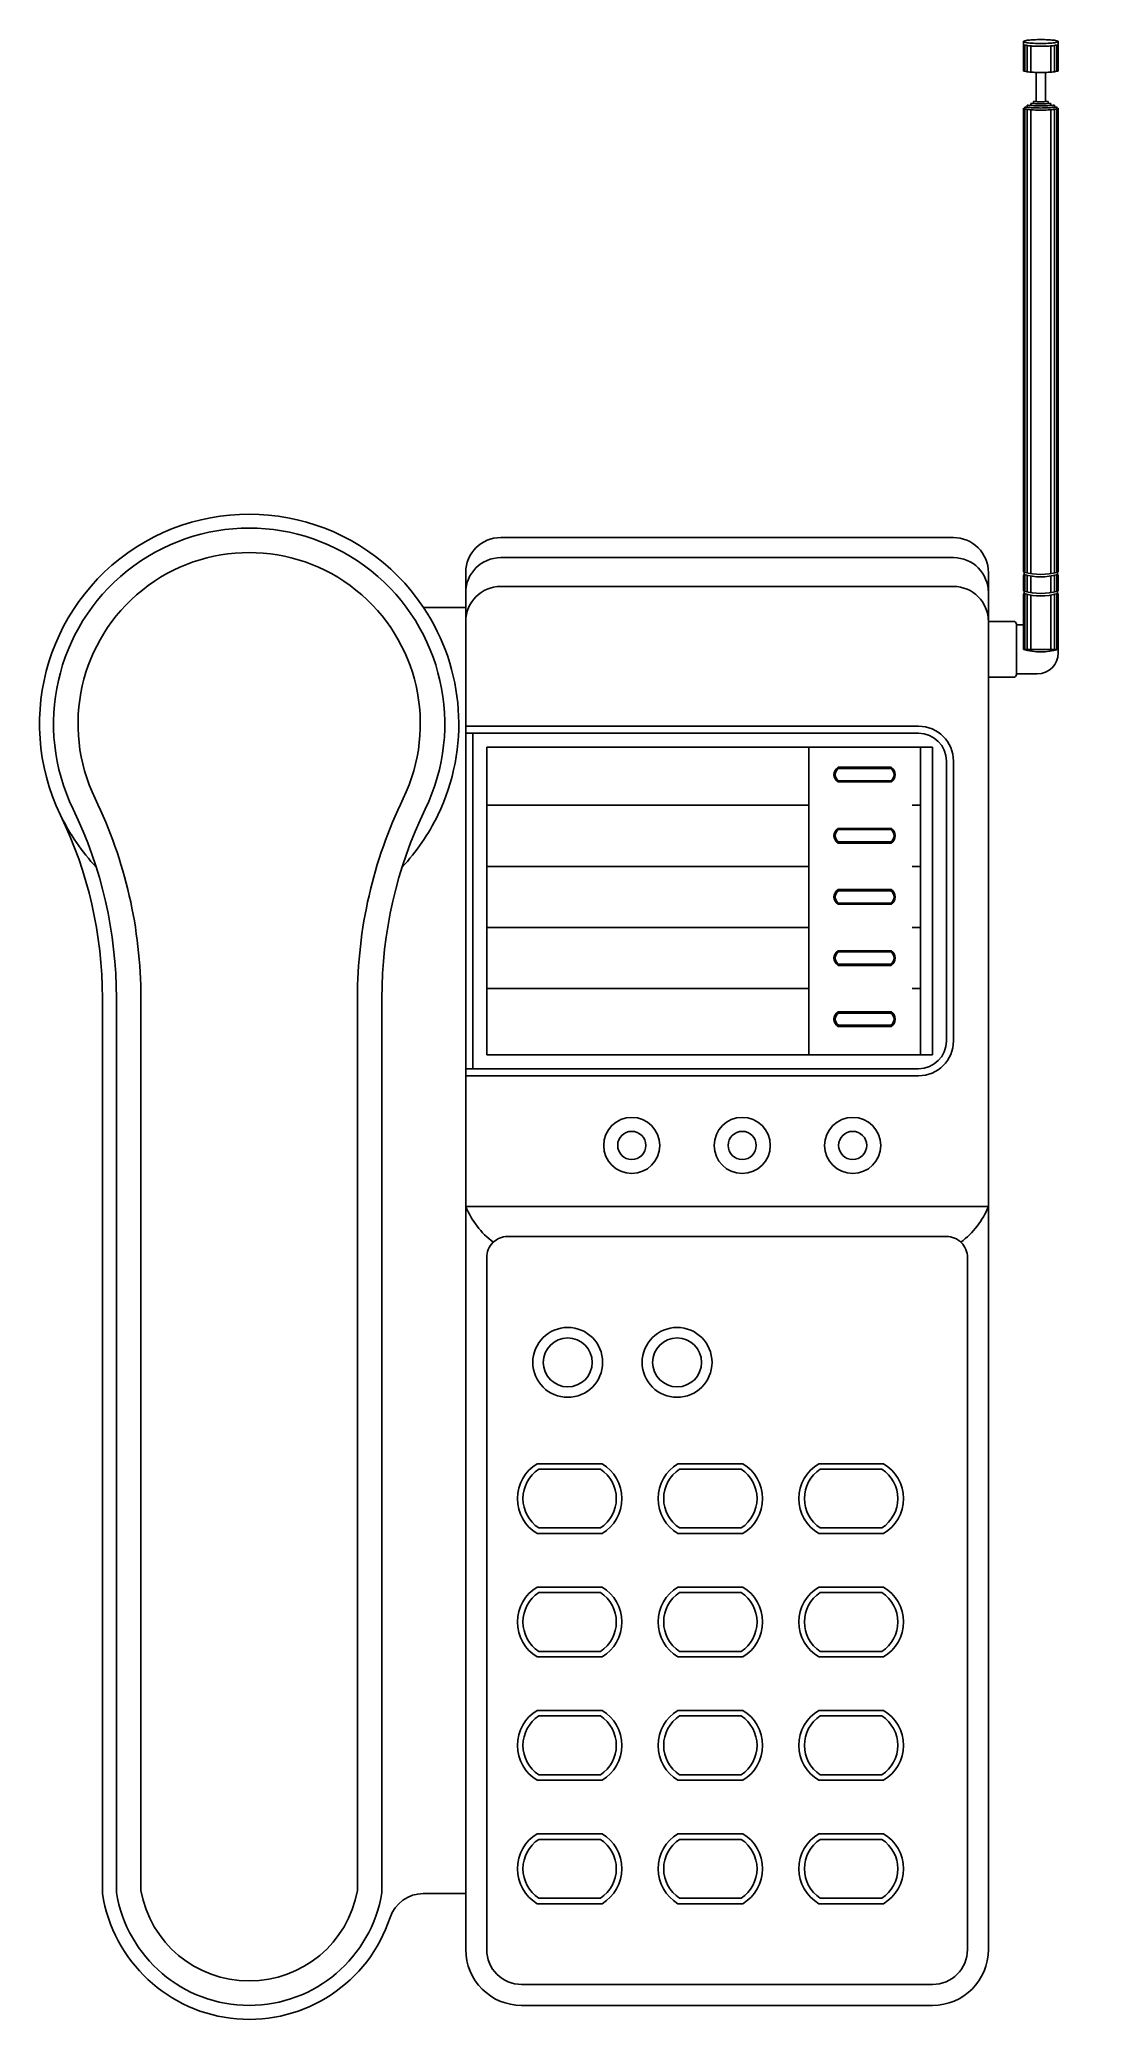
# Model space of a CAD drawing. Extents: x 4.15 to 4.302, y 2.637 to 2.92.
import ezdxf

# ---------------------------------------------------------------- set-up
doc = ezdxf.new("R2010")
doc.units = 0
doc.layers.get('0').update_dxf_attribs({"linetype": 'CONTINUOUS'})

msp = doc.modelspace()

# ---------------------------------------------------------------- linework, layer by layer
at = {"color": 0}
for p, q in [((4.290698151177409, 2.915325140487467), (4.290698151177409, 2.919481799993606)), ((4.290698151177409, 2.919431689545475), (4.290719451824902, 2.919431689545475)), ((4.290908613829814, 2.915218800243495), (4.290908613829814, 2.918974573984541)), ((4.29122430831177, 2.915158416473092), (4.29122430831177, 2.918914190214141)), ((4.291750466452825, 2.915100480411054), (4.291750466452825, 2.918856254152191)), ((4.294645835901992, 2.915100480411054), (4.294645835901992, 2.918856254152305)), ((4.295171994043049, 2.915158416473092), (4.295171994043049, 2.918914190214116)), ((4.295487688525003, 2.915218800243495), (4.295487688525003, 2.918974573984517)), ((4.295676850529917, 2.919431689545475), (4.295698151177409, 2.919431689545475)), ((4.295698151177409, 2.915325140487467), (4.295698151177409, 2.919481799993606)), ((4.292526746989111, 2.915100480411054), (4.292526746989111, 2.910880566501046)), ((4.293869555365707, 2.915100480411054), (4.293869555365707, 2.910880566501046)), ((4.290698151177409, 2.843680583721574), (4.290698151177409, 2.909944531085423)), ((4.290908613829814, 2.909838190841451), (4.290908613829814, 2.910146412798563)), ((4.290908613829814, 2.843546807332233), (4.290908613829814, 2.909838190841451)), ((4.29122430831177, 2.910081666828636), (4.29122430831177, 2.91038611447839)), ((4.29122430831177, 2.843469493233137), (4.29122430831177, 2.909777807071048)), ((4.291750466452825, 2.910321974870787), (4.291750466452825, 2.910623116480834)), ((4.291750466452825, 2.843367136908919), (4.291750466452825, 2.90971987100901)), ((4.29212942523111, 2.910896807239734), (4.29212942523111, 2.910596380585956)), ((4.294266877123707, 2.910896807239734), (4.294266877123707, 2.910596380585956)), ((4.294645835901992, 2.910321974870787), (4.294645835901992, 2.910623116480834)), ((4.294645835901992, 2.843367136908919), (4.294645835901992, 2.90971987100901)), ((4.295171994043049, 2.910081666828637), (4.295171994043049, 2.91038611447839)), ((4.295171994043048, 2.843469493233137), (4.295171994043049, 2.909777807071048)), ((4.295487688525003, 2.909838190841451), (4.295487688525003, 2.910146412798563)), ((4.295487688525003, 2.843546807332234), (4.295487688525003, 2.909838190841451)), ((4.295698151177409, 2.843680583721575), (4.295698151177409, 2.909944531085423)), ((4.215883350620865, 2.848523577263278), (4.280698151177409, 2.848523577263278)), ((4.215883350620865, 2.845642340350335), (4.280698151177408, 2.845642340350335)), ((4.210883350620866, 2.843523577263278), (4.210883350620866, 2.838523577263278)), ((4.215883350620865, 2.841523577263278), (4.280698151177408, 2.841523577263278)), ((4.285698151177409, 2.843523577263278), (4.285698151177409, 2.646523577263278)), ((4.290698151177409, 2.840958318047301), (4.290698151177409, 2.843117286341991)), ((4.290808661108233, 2.843216732514573), (4.290808661108233, 2.84357383438627)), ((4.290808661108233, 2.840494466839944), (4.290808661108233, 2.840851568712123)), ((4.290908613829814, 2.840824541658087), (4.290908613829814, 2.843191091167019)), ((4.29122430831177, 2.84074722755899), (4.29122430831177, 2.843113777067922)), ((4.291750466452825, 2.840644871234772), (4.291750466452825, 2.843011420743704)), ((4.294645835901992, 2.840644871234772), (4.294645835901992, 2.843011420743704)), ((4.295171994043048, 2.84074722755899), (4.295171994043048, 2.843113777067922)), ((4.295487688525003, 2.840824541658086), (4.295487688525003, 2.843191091167019)), ((4.295587641246584, 2.84321673251323), (4.295587641246584, 2.84357383438627)), ((4.295587641246584, 2.840494466838583), (4.295587641246584, 2.840851568712123)), ((4.295698151177409, 2.840958318047301), (4.295698151177409, 2.843117286341991)), ((4.210883350620866, 2.838523577263278), (4.204833339318752, 2.838523577263278)), ((4.210883350620866, 2.838523577263278), (4.210883350620866, 2.654523577263277)), ((4.290698151177409, 2.836023577263278), (4.290698151177409, 2.840395020667832)), ((4.290908613829814, 2.832523577263278), (4.290908613829814, 2.840468825492872)), ((4.29122430831177, 2.832523577263278), (4.29122430831177, 2.840391511393775)), ((4.291750466452825, 2.832523577263278), (4.291750466452825, 2.840289155069557)), ((4.294645835901992, 2.832523577263278), (4.294645835901992, 2.840289155069557)), ((4.295171994043048, 2.832523577263278), (4.295171994043048, 2.840391511393775)), ((4.295487688525003, 2.832523577263278), (4.295487688525003, 2.840468825492872)), ((4.295698151177409, 2.832523577263278), (4.295698151177409, 2.840395020667833)), ((4.285698151177409, 2.836523577263278), (4.289298151177409, 2.836523577263279)), ((4.289698151177409, 2.836123577263279), (4.289698151177409, 2.836023577263278)), ((4.289698151177409, 2.836023577263278), (4.290698151177409, 2.836023577263278)), ((4.289698151177409, 2.836023577263278), (4.289698151177409, 2.829023577263278)), ((4.290698151177409, 2.832523577263278), (4.290698151177409, 2.836023577263278)), ((4.290698151177409, 2.832523577263278), (4.295698151177409, 2.832523577263278)), ((4.295698151177409, 2.833023577263278), (4.295698151177409, 2.832023577263278)), ((4.285698151177409, 2.828523577263278), (4.289298151177409, 2.828523577263279)), ((4.289698151177409, 2.829023577263278), (4.292698151177409, 2.829023577263278)), ((4.289698151177409, 2.829023577263278), (4.289698151177409, 2.828923577263279)), ((4.210883350620866, 2.821523577263278), (4.275698151177409, 2.821523577263278)), ((4.210883350620866, 2.820523577263278), (4.275698151177409, 2.820523577263278)), ((4.211883350620866, 2.820523577263278), (4.211883350620866, 2.772523577263278)), ((4.213883350620867, 2.818523577263278), (4.213883350620866, 2.774523577263278)), ((4.213883350620867, 2.818523577263278), (4.277698151177409, 2.818523577263279)), ((4.259975554415641, 2.818523577263278), (4.25997555441564, 2.774523577263277)), ((4.275975554415641, 2.818523577263277), (4.27597555441564, 2.774523577263277)), ((4.277698151177409, 2.818523577263279), (4.277698151177409, 2.774523577263277)), ((4.271765517801553, 2.815646182533348), (4.264185591029729, 2.815646182533348)), ((4.27171786583493, 2.815478985006545), (4.264233242996422, 2.815478985006545)), ((4.279698151177409, 2.816523577263278), (4.279698151177409, 2.776523577263278)), ((4.280698151177409, 2.816523577263278), (4.280698151177409, 2.776523577263278)), ((4.271765517801553, 2.813556213448316), (4.264185591029729, 2.813556213448316)), ((4.27171786583493, 2.813723410975119), (4.264233242996422, 2.813723410975119)), ((4.259975554415641, 2.810228275918166), (4.213883350620867, 2.810228275918166)), ((4.274790354972183, 2.810228275918166), (4.275975554415641, 2.810228275918166)), ((4.271765517801553, 2.806900338388016), (4.264185591029729, 2.806900338388016)), ((4.271765517801553, 2.804810369302985), (4.264185591029729, 2.804810369302985)), ((4.27171786583493, 2.806733140861214), (4.264233242996422, 2.806733140861214)), ((4.27171786583493, 2.804977566829788), (4.264233242996422, 2.804977566829788)), ((4.259975554415641, 2.801482431772836), (4.213883350620866, 2.801482431772836)), ((4.274790354972184, 2.801482431772836), (4.275975554415641, 2.801482431772836)), ((4.271765517801553, 2.798154494242686), (4.264185591029729, 2.798154494242686)), ((4.271765517801553, 2.796064525157655), (4.264185591029729, 2.796064525157655)), ((4.27171786583493, 2.797987296715883), (4.264233242996422, 2.797987296715883)), ((4.27171786583493, 2.796231722684457), (4.264233242996422, 2.796231722684457)), ((4.25997555441564, 2.792736587627504), (4.213883350620867, 2.792736587627504)), ((4.274790354972184, 2.792736587627503), (4.275975554415641, 2.792736587627503)), ((4.271765517801553, 2.789408650097355), (4.264185591029729, 2.789408650097355)), ((4.271765517801553, 2.787318681012323), (4.264185591029729, 2.787318681012323)), ((4.27171786583493, 2.789241452570552), (4.264233242996422, 2.789241452570552)), ((4.27171786583493, 2.787485878539126), (4.264233242996422, 2.787485878539126)), ((4.158883350620865, 2.782635213632356), (4.158883350620866, 2.654523577263278)), ((4.160883350620865, 2.782635213632356), (4.160883350620866, 2.65468124804408)), ((4.164383350620865, 2.782635213632356), (4.164383350620866, 2.654978492291386)), ((4.195383350620866, 2.782635213632355), (4.195383350620866, 2.654978492291383)), ((4.198883350620866, 2.782635213632355), (4.198883350620866, 2.654681248044077)), ((4.25997555441564, 2.783990743482174), (4.213883350620866, 2.783990743482173)), ((4.274790354972184, 2.783990743482175), (4.27597555441564, 2.783990743482174)), ((4.271765517801553, 2.780662805952024), (4.264185591029729, 2.780662805952024)), ((4.271765517801553, 2.778572836866992), (4.264185591029729, 2.778572836866992)), ((4.27171786583493, 2.780495608425221), (4.264233242996422, 2.780495608425221)), ((4.27171786583493, 2.778740034393794), (4.264233242996422, 2.778740034393794)), ((4.213883350620866, 2.774523577263278), (4.277698151177409, 2.774523577263277)), ((4.210883350620866, 2.772523577263278), (4.275698151177409, 2.772523577263278)), ((4.210883350620866, 2.771523577263278), (4.275698151177409, 2.771523577263278)), ((4.210883350620866, 2.752828217414176), (4.28569815117741, 2.752828217414176)), ((4.216883350620866, 2.748523577263278), (4.27969815117741, 2.748523577263278)), ((4.213883350620866, 2.745523577263278), (4.213883350620867, 2.646523577263278)), ((4.282698151177409, 2.745523577263278), (4.282698151177409, 2.646523577263278)), ((4.221120529619464, 2.716027518709583), (4.230388727244682, 2.716027518709583)), ((4.221348532832354, 2.715227518709583), (4.230160724031463, 2.715227518709583)), ((4.250533901340625, 2.716027518709583), (4.241265703715407, 2.716027518709583)), ((4.241265703715407, 2.716027518709583), (4.250533901340625, 2.716027518709583)), ((4.250305898127735, 2.715227518709583), (4.241493706928626, 2.715227518709583)), ((4.241493706928297, 2.715227518709583), (4.250305898127406, 2.715227518709583)), ((4.270679075436568, 2.716027518709583), (4.26141087781135, 2.716027518709583)), ((4.270451072223678, 2.715227518709583), (4.261638881024569, 2.715227518709583)), ((4.221120529619464, 2.706027518709583), (4.230388727244682, 2.706027518709583)), ((4.221348532832353, 2.706827518709583), (4.230160724031463, 2.706827518709583)), ((4.250533901340625, 2.706027518709583), (4.241265703715407, 2.706027518709583)), ((4.241265703715407, 2.706027518709583), (4.250533901340625, 2.706027518709583)), ((4.250305898127736, 2.706827518709583), (4.241493706928626, 2.706827518709583)), ((4.241493706928297, 2.706827518709583), (4.250305898127406, 2.706827518709583)), ((4.270679075436568, 2.706027518709583), (4.26141087781135, 2.706027518709583)), ((4.270451072223679, 2.706827518709583), (4.261638881024569, 2.706827518709583)), ((4.221120529619464, 2.69837832684058), (4.230388727244682, 2.69837832684058)), ((4.221120529619464, 2.69837832684058), (4.230388727244682, 2.69837832684058)), ((4.221348532832353, 2.69757832684058), (4.230160724031463, 2.69757832684058)), ((4.221348532832354, 2.69757832684058), (4.230160724031463, 2.69757832684058)), ((4.250533901340625, 2.69837832684058), (4.241265703715407, 2.69837832684058)), ((4.241265703715407, 2.69837832684058), (4.250533901340625, 2.69837832684058)), ((4.241265703715407, 2.69837832684058), (4.250533901340625, 2.69837832684058)), ((4.250533901340625, 2.69837832684058), (4.241265703715407, 2.69837832684058)), ((4.250305898127736, 2.69757832684058), (4.241493706928626, 2.69757832684058)), ((4.241493706928297, 2.69757832684058), (4.250305898127406, 2.69757832684058)), ((4.241493706928297, 2.69757832684058), (4.250305898127406, 2.69757832684058)), ((4.250305898127735, 2.69757832684058), (4.241493706928626, 2.69757832684058)), ((4.270679075436568, 2.69837832684058), (4.26141087781135, 2.69837832684058)), ((4.270679075436568, 2.69837832684058), (4.26141087781135, 2.69837832684058)), ((4.270451072223679, 2.69757832684058), (4.261638881024569, 2.69757832684058)), ((4.270451072223678, 2.69757832684058), (4.261638881024569, 2.69757832684058)), ((4.221120529619464, 2.68837832684058), (4.230388727244682, 2.68837832684058)), ((4.221120529619464, 2.68837832684058), (4.230388727244682, 2.68837832684058)), ((4.221348532832354, 2.68917832684058), (4.230160724031463, 2.68917832684058)), ((4.221348532832353, 2.68917832684058), (4.230160724031463, 2.68917832684058)), ((4.250533901340625, 2.68837832684058), (4.241265703715407, 2.68837832684058)), ((4.241265703715407, 2.68837832684058), (4.250533901340625, 2.68837832684058)), ((4.241265703715407, 2.68837832684058), (4.250533901340625, 2.68837832684058)), ((4.250533901340625, 2.68837832684058), (4.241265703715407, 2.68837832684058)), ((4.250305898127735, 2.68917832684058), (4.241493706928626, 2.68917832684058)), ((4.241493706928297, 2.68917832684058), (4.250305898127406, 2.68917832684058)), ((4.241493706928297, 2.68917832684058), (4.250305898127406, 2.68917832684058)), ((4.250305898127736, 2.68917832684058), (4.241493706928626, 2.68917832684058)), ((4.270679075436568, 2.68837832684058), (4.26141087781135, 2.68837832684058)), ((4.270679075436568, 2.68837832684058), (4.26141087781135, 2.68837832684058)), ((4.270451072223678, 2.68917832684058), (4.261638881024569, 2.68917832684058)), ((4.270451072223679, 2.68917832684058), (4.261638881024569, 2.68917832684058)), ((4.221120529619464, 2.680729134971577), (4.230388727244682, 2.680729134971577)), ((4.221120529619464, 2.680729134971577), (4.230388727244682, 2.680729134971577)), ((4.221348532832354, 2.679929134971577), (4.230160724031463, 2.679929134971577)), ((4.221348532832353, 2.679929134971577), (4.230160724031463, 2.679929134971577)), ((4.250533901340625, 2.680729134971577), (4.241265703715407, 2.680729134971577)), ((4.241265703715407, 2.680729134971577), (4.250533901340625, 2.680729134971577)), ((4.241265703715407, 2.680729134971577), (4.250533901340625, 2.680729134971577)), ((4.250533901340625, 2.680729134971577), (4.241265703715407, 2.680729134971577)), ((4.250305898127735, 2.679929134971577), (4.241493706928626, 2.679929134971577)), ((4.241493706928297, 2.679929134971577), (4.250305898127406, 2.679929134971577)), ((4.241493706928297, 2.679929134971577), (4.250305898127406, 2.679929134971577)), ((4.250305898127736, 2.679929134971577), (4.241493706928626, 2.679929134971577)), ((4.270679075436568, 2.680729134971577), (4.26141087781135, 2.680729134971577)), ((4.270679075436568, 2.680729134971577), (4.26141087781135, 2.680729134971577)), ((4.270451072223678, 2.679929134971577), (4.261638881024569, 2.679929134971577)), ((4.270451072223679, 2.679929134971577), (4.261638881024569, 2.679929134971577)), ((4.221348532832353, 2.671529134971577), (4.230160724031463, 2.671529134971577)), ((4.221348532832354, 2.671529134971577), (4.230160724031463, 2.671529134971577)), ((4.250305898127736, 2.671529134971577), (4.241493706928626, 2.671529134971577)), ((4.241493706928297, 2.671529134971577), (4.250305898127406, 2.671529134971577)), ((4.241493706928297, 2.671529134971577), (4.250305898127406, 2.671529134971577)), ((4.250305898127735, 2.671529134971577), (4.241493706928626, 2.671529134971577)), ((4.270451072223679, 2.671529134971577), (4.261638881024569, 2.671529134971577)), ((4.270451072223678, 2.671529134971577), (4.261638881024569, 2.671529134971577)), ((4.221120529619464, 2.670729134971577), (4.230388727244682, 2.670729134971577)), ((4.221120529619464, 2.670729134971577), (4.230388727244682, 2.670729134971577)), ((4.250533901340625, 2.670729134971577), (4.241265703715407, 2.670729134971577)), ((4.241265703715407, 2.670729134971577), (4.250533901340625, 2.670729134971577)), ((4.241265703715407, 2.670729134971577), (4.250533901340625, 2.670729134971577)), ((4.250533901340625, 2.670729134971577), (4.241265703715407, 2.670729134971577)), ((4.270679075436568, 2.670729134971577), (4.26141087781135, 2.670729134971577)), ((4.270679075436568, 2.670729134971577), (4.26141087781135, 2.670729134971577)), ((4.221120529619464, 2.663079943102574), (4.230388727244682, 2.663079943102574)), ((4.221120529619464, 2.663079943102574), (4.230388727244682, 2.663079943102574)), ((4.250533901340625, 2.663079943102574), (4.241265703715407, 2.663079943102574)), ((4.241265703715407, 2.663079943102574), (4.250533901340625, 2.663079943102574)), ((4.241265703715407, 2.663079943102574), (4.250533901340625, 2.663079943102574)), ((4.250533901340625, 2.663079943102574), (4.241265703715407, 2.663079943102574)), ((4.270679075436568, 2.663079943102574), (4.26141087781135, 2.663079943102574)), ((4.270679075436568, 2.663079943102574), (4.26141087781135, 2.663079943102574)), ((4.221348532832353, 2.662279943102574), (4.230160724031463, 2.662279943102574)), ((4.221348532832354, 2.662279943102574), (4.230160724031463, 2.662279943102574)), ((4.250305898127736, 2.662279943102574), (4.241493706928626, 2.662279943102574)), ((4.241493706928297, 2.662279943102574), (4.250305898127406, 2.662279943102574)), ((4.241493706928297, 2.662279943102574), (4.250305898127406, 2.662279943102574)), ((4.250305898127735, 2.662279943102574), (4.241493706928626, 2.662279943102574)), ((4.270451072223679, 2.662279943102574), (4.261638881024569, 2.662279943102574)), ((4.270451072223678, 2.662279943102574), (4.261638881024569, 2.662279943102574)), ((4.210883350620866, 2.654523577263277), (4.204803222209594, 2.654523577263278)), ((4.210883350620866, 2.654523577263277), (4.210883350620866, 2.646523577263278)), ((4.221120529619464, 2.653079943102574), (4.230388727244682, 2.653079943102574)), ((4.221120529619464, 2.653079943102574), (4.230388727244682, 2.653079943102574)), ((4.221348532832354, 2.653879943102574), (4.230160724031463, 2.653879943102574)), ((4.221348532832353, 2.653879943102574), (4.230160724031463, 2.653879943102574)), ((4.250533901340625, 2.653079943102574), (4.241265703715407, 2.653079943102574)), ((4.241265703715407, 2.653079943102574), (4.250533901340625, 2.653079943102574)), ((4.241265703715407, 2.653079943102574), (4.250533901340625, 2.653079943102574)), ((4.250533901340625, 2.653079943102574), (4.241265703715407, 2.653079943102574)), ((4.250305898127735, 2.653879943102574), (4.241493706928626, 2.653879943102574)), ((4.241493706928297, 2.653879943102574), (4.250305898127406, 2.653879943102574)), ((4.241493706928297, 2.653879943102574), (4.250305898127406, 2.653879943102574)), ((4.250305898127736, 2.653879943102574), (4.241493706928626, 2.653879943102574)), ((4.270679075436568, 2.653079943102574), (4.26141087781135, 2.653079943102574)), ((4.270679075436568, 2.653079943102574), (4.26141087781135, 2.653079943102574)), ((4.270451072223678, 2.653879943102574), (4.261638881024569, 2.653879943102574)), ((4.270451072223679, 2.653879943102574), (4.261638881024569, 2.653879943102574)), ((4.218883350620867, 2.641523577263278), (4.277698151177409, 2.641523577263278)), ((4.218883350620867, 2.638523577263278), (4.277698151177409, 2.638523577263278))]:
    msp.add_line(p, q, dxfattribs=at)
for points in [[(4.295676850529917, 2.919431689545475, 0.2037166067445042), (4.295698151177409, 2.919481799993606, 0.3402222953324194), (4.295646384573557, 2.919549071535528, 0.0374466357492387), (4.294965918130375, 2.919675841421984, 0.0159746781033859), (4.294232399200634, 2.919732716211537, 0.0113593494612854), (4.293198151177409, 2.919756216013281, 0.0113593494610534), (4.292163903154198, 2.919732716211538, 0.0159746781035769), (4.291430384224443, 2.919675841421984, 0.0374466357495549), (4.290749917781261, 2.919549071535527, 0.3402222953295732), (4.290698151177409, 2.919481799993606, 0.3402222953277932)], [(4.290698151177409, 2.919481799993606, 0.3402222953302532), (4.290749917781261, 2.919414528451684, 0.0374466357492389)], [(4.290698151177409, 2.919080914228676, 0.3402222953277932), (4.290749917781261, 2.919013642686754, 0.0374466357492389), (4.291430384224443, 2.918886872800297, 0.0159746781035305), (4.292163903154197, 2.918829998010743, 0.0113593494610437), (4.293198151177409, 2.918806498209001, 0.0113593494611975), (4.294232399200623, 2.918829998010744, 0.0159746781036912), (4.294965918130375, 2.918886872800297, 0.0374466357491215), (4.295646384573558, 2.919013642686754, 0.3402222953284234), (4.295698151177409, 2.919080914228676, 0.3402222953324194)], [(4.290749917781261, 2.919414528451684, 0.0374466357492389), (4.291430384224443, 2.919287758565227, 0.0159746781035305), (4.292163903154197, 2.919230883775673, 0.0113593494610437), (4.293198151177409, 2.919207383973931, 0.0113593494611975), (4.294232399200623, 2.919230883775674, 0.0159746781036912), (4.294965918130375, 2.919287758565227, 0.0374466357491215), (4.295646384573558, 2.919414528451684, 0.1276578587886125), (4.295676850529917, 2.919431689545475, 0.3402222953324194)], [(4.290698151177409, 2.915325140487467, 0.3402222953277932), (4.290749917781261, 2.915257868945545, 0.0374466357492389), (4.291430384224443, 2.915131099059089, 0.0159746781035305), (4.292163903154197, 2.915074224269535, 0.0039865032394317), (4.292526746989111, 2.915060624877277, 0.0113593494611975)], [(4.292526746989111, 2.915060624877277, 0.007372512364147), (4.293198151177409, 2.915050724467792, 0.0073725123642376), (4.293869555365707, 2.915060624877277, 0.0159746781036912)], [(4.293869555365707, 2.915060624877277, 0.0039865032394951), (4.294232399200623, 2.915074224269535, 0.0159746781036912), (4.294965918130375, 2.915131099059089, 0.0374466357491215), (4.295646384573558, 2.915257868945545, 0.3402222953284234), (4.295698151177409, 2.915325140487467, 0.3402222953324194)], [(4.290698151177409, 2.909944531085423, 0.3402222953277932), (4.290749917781261, 2.909877259543501, 0.0088301099449807), (4.290908613829814, 2.909838190841451, 0.0159746781035305)], [(4.290908613829814, 2.910146412798563, 0.0186235398803831), (4.29122430831177, 2.910081666828636, 0.0159746781037874)], [(4.290908613829814, 2.909838190841451, 0.0286070666513676), (4.291430384224443, 2.909750489657045, 0.0159746781035305), (4.292163903154197, 2.909693614867491, 0.0113593494610437), (4.293198151177409, 2.909670115065748, 0.0113593494611975), (4.294232399200623, 2.909693614867491, 0.0159746781036912), (4.294965918130375, 2.909750489657045, 0.0286070666512408), (4.295487688525003, 2.909838190841451, 0.3402222953284234)], [(4.29122430831177, 2.91038611447839, 0.0170350455208929), (4.291495850857293, 2.910346907396539, 0.0058589129754074), (4.291750466452825, 2.910321974870787, 0.01135934946088)], [(4.29122430831177, 2.910081666828636, 0.0139294115717706), (4.29146311754087, 2.910048698526792, 0.0159746781037874), (4.292177529097991, 2.909993305263826, 0.0113593494609134), (4.293198151177409, 2.909970115065748, 0.0113593494614156), (4.29421877325686, 2.909993305263828, 0.0159746781032592), (4.294933184813948, 2.910048698526792, 0.0139294115718091), (4.295171994043049, 2.910081666828637, 0.0374466357491384)], [(4.291750466452825, 2.910623116480834, 0.0089464655641184), (4.29212942523111, 2.910596380585956, 0.0113593494609676)], [(4.291750466452825, 2.910321974870787, 0.0101148184396951), (4.292191155041776, 2.910292995660162, 0.01135934946088), (4.293198151177409, 2.910270115065748, 0.0113593494613188), (4.294205147313069, 2.910292995660164, 0.01011481843921), (4.294645835901992, 2.910321974870787, 0.017035045520581)], [(4.29212942523111, 2.910896807239734, 0.0021589157770503), (4.292218406929333, 2.910892376452835, 0.0035762383580087), (4.292526746989111, 2.910880566501046, 0.0077827949367985)], [(4.29212942523111, 2.910596380585956, 0.0017765839668831), (4.29220478098555, 2.910592686056499, 0.0113593494609676), (4.293198151177409, 2.910570115065748, 0.0113593494613818), (4.294191521369292, 2.9105926860565, 0.0017765839663236), (4.294266877123707, 2.910596380585956, 0.0374466357488281)], [(4.292526746989111, 2.910880566501046, 0.0077827949366982), (4.293198151177409, 2.910870115065749, 0.0077827949367985), (4.293869555365707, 2.910880566501046, 0.0021589157769109)], [(4.293869555365707, 2.910880566501046, 0.0035762383581223), (4.294177895425491, 2.910892376452835, 0.0021589157769109), (4.294266877123707, 2.910896807239734, 0.0374466357483158)], [(4.294266877123707, 2.910596380585956, 0.0089464655642515), (4.294645835901992, 2.910623116480834, 0.0374466357488281)], [(4.294645835901992, 2.910321974870787, 0.0058589129756146), (4.294900451497529, 2.910346907396539, 0.017035045520581), (4.295171994043049, 2.91038611447839, 0.0374466357486089)], [(4.295171994043049, 2.910081666828637, 0.0186235398801829), (4.295487688525003, 2.910146412798563, 0.0374466357491384)], [(4.295487688525003, 2.909838190841451, 0.0088301099449883), (4.295646384573558, 2.909877259543501, 0.3402222953284234), (4.295698151177409, 2.909944531085423, 0.3402222953324194)]]:
    msp.add_lwpolyline(points, format="xyb", dxfattribs=at)
for centre, radius in [((4.234645049621839, 2.761556029075381), 0.0040123958734348), ((4.250458609294673, 2.761556029075381), 0.0040123958734348), ((4.250458609294674, 2.761556029075381), 0.0040123958734348), ((4.266272168967509, 2.761556029075381), 0.0040123958734348), ((4.234645049621839, 2.761556029075381), 0.0020123958734348), ((4.250458609294673, 2.761556029075381), 0.0020123958734348), ((4.250458609294674, 2.761556029075381), 0.0020123958734348), ((4.266272168967509, 2.761556029075381), 0.0020123958734348), ((4.22548331988236, 2.730517964463858), 0.005), ((4.22548331988236, 2.730517964463858), 0.0035), ((4.241135123537084, 2.730517964463858), 0.005), ((4.241135123537084, 2.730517964463858), 0.0035)]:
    msp.add_circle(centre, radius, dxfattribs=at)
for centre, radius, start, end in [((4.293198151177409, 2.851856704253944), 0.0089629700121282, 254.6441078463023, 254.644107846307), ((4.179883350620866, 2.821865304124223), 0.03, 33.72971132309936, 205.8419327631535), ((4.179883350620866, 2.821865304124223), 0.028, 334.1580672368448, 205.8419327631553), ((4.215883350620865, 2.843523577263278), 0.005, 90, 180), ((4.280698151177409, 2.843523577263278), 0.005, 0, 90.00000000000026), ((4.179883350620866, 2.821865304124223), 0.0245, 334.1580672368446, 205.8419327631554), ((4.215883350620865, 2.840642340350335), 0.005, 90, 180), ((4.280698151177408, 2.840642340350335), 0.005, 0, 90), ((4.290798151177409, 2.843680583721574), 0.0001, 180, 254.2887426561623), ((4.295598151177409, 2.843680583721575), 0.0001, 285.7112573437688, 0), ((4.215883350620865, 2.836523577263278), 0.005, 90, 180), ((4.280698151177408, 2.836523577263278), 0.005, 0, 90), ((4.290798151177409, 2.843117286341991), 0.0001, 74.64410784652934, 180), ((4.290798151177409, 2.840958318047301), 0.0001, 180, 254.2887426565877), ((4.293198151177409, 2.852212420419158), 0.0089629700121282, 254.288742656297, 254.5382035267163), ((4.293198151177409, 2.849490154745011), 0.0089629700121282, 254.2887426565208, 254.5382035267163), ((4.293198151177409, 2.852212420419158), 0.0089629700121282, 254.5382035267163, 285.4617964732837), ((4.293198151177409, 2.849490154745011), 0.0089629700121282, 254.5382035267163, 285.4617964732837), ((4.293198151177409, 2.851856704253944), 0.0089629700121282, 254.644107846307, 285.3558921537039), ((4.295598151177409, 2.843117286341991), 0.0001, 0, 105.3558921534707), ((4.293198151177409, 2.852212420419158), 0.0089629700121282, 285.4617964732837, 285.7112573437085), ((4.293198151177409, 2.849490154745011), 0.0089629700121282, 285.4617964732837, 285.7112573434846), ((4.295598151177409, 2.840958318047301), 0.0001, 285.7112573433434, 0), ((4.179883350620866, 2.821865304124223), 0.03, 334.1580672368443, 33.72971132309936), ((4.290798151177409, 2.840395020667832), 0.0001, 74.64410784618357, 180), ((4.293198151177409, 2.849134438579797), 0.0089629700121282, 254.6441078463257, 285.3558921536805), ((4.295598151177409, 2.840395020667833), 0.0001, 0, 105.3558921538164), ((4.289298151177409, 2.836123577263279), 0.0004, 0, 90.00000000000637), ((4.293198151177409, 2.841130831845217), 0.0089629700121282, 253.8039202742519, 286.1960797257535), ((4.292698151177409, 2.832023577263278), 0.003, 270, 0), ((4.289298151177409, 2.828923577263279), 0.0004, 270.0000000000064, 0), ((4.275698151177409, 2.816523577263278), 0.005, 0, 90), ((4.275698151177409, 2.816523577263278), 0.004, 0, 90), ((4.264804824542603, 2.814601197990832), 0.0012146780798063, 120.6499948888032, 239.3500051111969), ((4.264804824542603, 2.814601197990832), 0.0010474805530038, 123.0706458920643, 236.9293541079357), ((4.27114628428868, 2.814601197990832), 0.0010474805530038, 303.0706458952044, 56.92935410479837), ((4.27114628428868, 2.814601197990832), 0.0012146780798063, 300.6499948888032, 59.35000511119684), ((4.098883350620866, 2.782635213632356), 0.0655, 3.885e-13, 25.84193276315417), ((4.260883350620865, 2.782635213632355), 0.0655, 154.1580672368448, 180), ((4.179883350620866, 2.821865304124223), 0.03, 205.8419327631603, 223.1315224943451), ((4.098883350620866, 2.782635213632356), 0.06, 4.241e-13, 25.84193276315463), ((4.098883350620866, 2.782635213632356), 0.062, 4.104e-13, 25.84193276315415), ((4.260883350620865, 2.782635213632355), 0.062, 154.1580672368447, 180), ((4.179883350620866, 2.821865304124223), 0.03, 316.8684775056525, 334.1580672368381), ((4.264804824542603, 2.805855353845501), 0.0012146780798063, 120.6499948888032, 239.3500051111969), ((4.27114628428868, 2.805855353845501), 0.0012146780798063, 300.6499948888032, 59.35000511119684), ((4.264804824542603, 2.805855353845501), 0.0010474805530038, 123.0706458920643, 236.9293541079357), ((4.27114628428868, 2.805855353845501), 0.0010474805530038, 303.0706458952044, 56.92935410479837), ((4.264804824542603, 2.79710950970017), 0.0012146780798063, 120.6499948888032, 239.3500051111969), ((4.264804824542603, 2.79710950970017), 0.0010474805530038, 123.0706458920643, 236.9293541079357), ((4.27114628428868, 2.79710950970017), 0.0010474805530038, 303.0706458952016, 56.92935410479564), ((4.27114628428868, 2.79710950970017), 0.0012146780798063, 300.6499948888032, 59.35000511119685), ((4.264804824542603, 2.788363665554839), 0.0012146780798063, 120.6499948888032, 239.3500051111969), ((4.264804824542603, 2.788363665554839), 0.0010474805530038, 123.0706458920643, 236.9293541079357), ((4.27114628428868, 2.788363665554839), 0.0010474805530038, 303.0706458952016, 56.92935410479563), ((4.27114628428868, 2.788363665554839), 0.0012146780798063, 300.6499948888032, 59.35000511119684), ((4.264804824542603, 2.779617821409508), 0.0012146780798063, 120.6499948888032, 239.3500051111969), ((4.264804824542603, 2.779617821409508), 0.0010474805530038, 123.0706458920643, 236.9293541079357), ((4.27114628428868, 2.779617821409508), 0.0010474805530038, 303.0706458952016, 56.92935410479563), ((4.27114628428868, 2.779617821409508), 0.0012146780798063, 300.6499948888032, 59.35000511119684), ((4.275698151177409, 2.776523577263278), 0.005, 270, 0), ((4.275698151177409, 2.776523577263278), 0.004, 270, 0), ((4.22178776438656, 2.757181511366964), 0.011741269429361, 201.7630262426314, 233.7065030064049), ((4.274793737411716, 2.757181511366964), 0.011741269429361, 306.2934969935951, 338.2369737573688), ((4.216883350620866, 2.745523577263278), 0.003, 89.99999999999972, 180), ((4.27969815117741, 2.745523577263278), 0.003, 0, 90.00000000000028), ((4.224083413220508, 2.711027518709583), 0.0058119428105703, 120.6499948888032, 239.3500051111969), ((4.224083413220508, 2.711027518709583), 0.0050119428105703, 123.0706458952016, 236.9293541047956), ((4.227425843643637, 2.711027518709583), 0.0050119428105703, 303.0706458920643, 56.92935410793569), ((4.227425843643637, 2.711027518709583), 0.0058119428105703, 300.6499948888032, 59.35000511119683), ((4.244228587316452, 2.711027518709583), 0.0058119428105703, 120.6499948888032, 239.3500051111969), ((4.244228587316451, 2.711027518709583), 0.0058119428105703, 120.6499948888032, 239.3500051111969), ((4.244228587316452, 2.711027518709583), 0.0050119428105703, 123.0706458920643, 236.9293541079357), ((4.244228587316451, 2.711027518709583), 0.0050119428105703, 123.0706458952016, 236.9293541047956), ((4.247571017739581, 2.711027518709583), 0.0050119428105703, 303.0706458952044, 56.92935410479837), ((4.24757101773958, 2.711027518709583), 0.0050119428105703, 303.0706458920643, 56.92935410793569), ((4.247571017739581, 2.711027518709583), 0.0058119428105703, 300.6499948888032, 59.35000511119684), ((4.24757101773958, 2.711027518709583), 0.0058119428105703, 300.6499948888032, 59.35000511119683), ((4.264373761412395, 2.711027518709583), 0.0058119428105703, 120.6499948888032, 239.3500051111969), ((4.264373761412395, 2.711027518709583), 0.0050119428105703, 123.0706458920643, 236.9293541079357), ((4.267716191835524, 2.711027518709583), 0.0050119428105703, 303.0706458952044, 56.92935410479837), ((4.267716191835524, 2.711027518709583), 0.0058119428105703, 300.6499948888032, 59.35000511119684), ((4.224083413220508, 2.69337832684058), 0.0058119428105703, 120.6499948888032, 239.3500051111969), ((4.224083413220508, 2.69337832684058), 0.0058119428105703, 120.6499948888032, 239.3500051111969), ((4.224083413220508, 2.69337832684058), 0.0050119428105703, 123.0706458952044, 236.9293541047984), ((4.224083413220508, 2.69337832684058), 0.0050119428105703, 123.0706458952016, 236.9293541047956), ((4.227425843643637, 2.69337832684058), 0.0050119428105703, 303.0706458920643, 56.92935410793573), ((4.227425843643637, 2.69337832684058), 0.0050119428105703, 303.0706458920643, 56.92935410793569), ((4.227425843643637, 2.69337832684058), 0.0058119428105703, 300.6499948888032, 59.35000511119684), ((4.227425843643637, 2.69337832684058), 0.0058119428105703, 300.6499948888032, 59.35000511119683), ((4.244228587316452, 2.69337832684058), 0.0058119428105703, 120.6499948888032, 239.3500051111969), ((4.244228587316451, 2.69337832684058), 0.0058119428105703, 120.6499948888032, 239.3500051111969), ((4.244228587316451, 2.69337832684058), 0.0058119428105703, 120.6499948888032, 239.3500051111969), ((4.244228587316452, 2.69337832684058), 0.0058119428105703, 120.6499948888032, 239.3500051111969), ((4.244228587316452, 2.69337832684058), 0.0050119428105703, 123.0706458920643, 236.9293541079357), ((4.244228587316451, 2.69337832684058), 0.0050119428105703, 123.0706458952044, 236.9293541047984), ((4.244228587316451, 2.69337832684058), 0.0050119428105703, 123.0706458952016, 236.9293541047956), ((4.244228587316452, 2.69337832684058), 0.0050119428105703, 123.0706458920643, 236.9293541079357), ((4.247571017739581, 2.69337832684058), 0.0050119428105703, 303.0706458952016, 56.92935410479563), ((4.24757101773958, 2.69337832684058), 0.0050119428105703, 303.0706458920643, 56.92935410793573), ((4.24757101773958, 2.69337832684058), 0.0050119428105703, 303.0706458920643, 56.92935410793569), ((4.247571017739581, 2.69337832684058), 0.0050119428105703, 303.0706458952044, 56.92935410479837), ((4.247571017739581, 2.69337832684058), 0.0058119428105703, 300.6499948888032, 59.35000511119684), ((4.24757101773958, 2.69337832684058), 0.0058119428105703, 300.6499948888032, 59.35000511119684), ((4.24757101773958, 2.69337832684058), 0.0058119428105703, 300.6499948888032, 59.35000511119683), ((4.247571017739581, 2.69337832684058), 0.0058119428105703, 300.6499948888032, 59.35000511119684), ((4.264373761412395, 2.69337832684058), 0.0058119428105703, 120.6499948888032, 239.3500051111969), ((4.264373761412395, 2.69337832684058), 0.0058119428105703, 120.6499948888032, 239.3500051111969), ((4.264373761412395, 2.69337832684058), 0.0050119428105703, 123.0706458920643, 236.9293541079357), ((4.264373761412395, 2.69337832684058), 0.0050119428105703, 123.0706458920643, 236.9293541079357), ((4.267716191835524, 2.69337832684058), 0.0050119428105703, 303.0706458952016, 56.92935410479563), ((4.267716191835524, 2.69337832684058), 0.0050119428105703, 303.0706458952044, 56.92935410479837), ((4.267716191835524, 2.69337832684058), 0.0058119428105703, 300.6499948888032, 59.35000511119684), ((4.267716191835524, 2.69337832684058), 0.0058119428105703, 300.6499948888032, 59.35000511119684), ((4.224083413220508, 2.675729134971577), 0.0058119428105703, 120.6499948888032, 239.3500051111969), ((4.224083413220508, 2.675729134971577), 0.0058119428105703, 120.6499948888032, 239.3500051111969), ((4.224083413220508, 2.675729134971577), 0.0050119428105703, 123.0706458952016, 236.9293541047956), ((4.224083413220508, 2.675729134971577), 0.0050119428105703, 123.0706458952044, 236.9293541047984), ((4.227425843643637, 2.675729134971577), 0.0050119428105703, 303.0706458920643, 56.92935410793573), ((4.227425843643637, 2.675729134971577), 0.0050119428105703, 303.0706458920643, 56.92935410793573), ((4.227425843643637, 2.675729134971577), 0.0058119428105703, 300.6499948888032, 59.35000511119684), ((4.227425843643637, 2.675729134971577), 0.0058119428105703, 300.6499948888032, 59.35000511119684), ((4.244228587316452, 2.675729134971577), 0.0058119428105703, 120.6499948888032, 239.3500051111969), ((4.244228587316451, 2.675729134971577), 0.0058119428105703, 120.6499948888032, 239.3500051111969), ((4.244228587316451, 2.675729134971577), 0.0058119428105703, 120.6499948888032, 239.3500051111969), ((4.244228587316452, 2.675729134971577), 0.0058119428105703, 120.6499948888032, 239.3500051111969), ((4.244228587316452, 2.675729134971577), 0.0050119428105703, 123.0706458920643, 236.9293541079357), ((4.244228587316451, 2.675729134971577), 0.0050119428105703, 123.0706458952016, 236.9293541047956), ((4.244228587316451, 2.675729134971577), 0.0050119428105703, 123.0706458952044, 236.9293541047984), ((4.244228587316452, 2.675729134971577), 0.0050119428105703, 123.0706458920643, 236.9293541079357), ((4.247571017739581, 2.675729134971577), 0.0050119428105703, 303.0706458952044, 56.92935410479837), ((4.24757101773958, 2.675729134971577), 0.0050119428105703, 303.0706458920643, 56.92935410793573), ((4.24757101773958, 2.675729134971577), 0.0050119428105703, 303.0706458920643, 56.92935410793573), ((4.247571017739581, 2.675729134971577), 0.0050119428105703, 303.0706458952016, 56.92935410479563), ((4.247571017739581, 2.675729134971577), 0.0058119428105703, 300.6499948888032, 59.35000511119684), ((4.24757101773958, 2.675729134971577), 0.0058119428105703, 300.6499948888032, 59.35000511119684), ((4.24757101773958, 2.675729134971577), 0.0058119428105703, 300.6499948888032, 59.35000511119684), ((4.247571017739581, 2.675729134971577), 0.0058119428105703, 300.6499948888032, 59.35000511119684), ((4.264373761412395, 2.675729134971577), 0.0058119428105703, 120.6499948888032, 239.3500051111969), ((4.264373761412395, 2.675729134971577), 0.0058119428105703, 120.6499948888032, 239.3500051111969), ((4.264373761412395, 2.675729134971577), 0.0050119428105703, 123.0706458920643, 236.9293541079357), ((4.264373761412395, 2.675729134971577), 0.0050119428105703, 123.0706458920643, 236.9293541079357), ((4.267716191835524, 2.675729134971577), 0.0050119428105703, 303.0706458952044, 56.92935410479837), ((4.267716191835524, 2.675729134971577), 0.0050119428105703, 303.0706458952016, 56.92935410479563), ((4.267716191835524, 2.675729134971577), 0.0058119428105703, 300.6499948888032, 59.35000511119684), ((4.267716191835524, 2.675729134971577), 0.0058119428105703, 300.6499948888032, 59.35000511119684), ((4.224083413220508, 2.658079943102574), 0.0058119428105703, 120.6499948888032, 239.3500051111969), ((4.224083413220508, 2.658079943102574), 0.0058119428105703, 120.6499948888032, 239.3500051111969), ((4.227425843643637, 2.658079943102574), 0.0058119428105703, 300.6499948888032, 59.35000511119684), ((4.227425843643637, 2.658079943102574), 0.0058119428105703, 300.6499948888032, 59.35000511119684), ((4.244228587316452, 2.658079943102574), 0.0058119428105703, 120.6499948888032, 239.3500051111969), ((4.244228587316451, 2.658079943102574), 0.0058119428105703, 120.6499948888032, 239.3500051111969), ((4.244228587316451, 2.658079943102574), 0.0058119428105703, 120.6499948888032, 239.3500051111969), ((4.244228587316452, 2.658079943102574), 0.0058119428105703, 120.6499948888032, 239.3500051111969), ((4.247571017739581, 2.658079943102574), 0.0058119428105703, 300.6499948888032, 59.35000511119684), ((4.24757101773958, 2.658079943102574), 0.0058119428105703, 300.6499948888032, 59.35000511119684), ((4.24757101773958, 2.658079943102574), 0.0058119428105703, 300.6499948888032, 59.35000511119684), ((4.247571017739581, 2.658079943102574), 0.0058119428105703, 300.6499948888032, 59.35000511119684), ((4.264373761412395, 2.658079943102574), 0.0058119428105703, 120.6499948888032, 239.3500051111969), ((4.264373761412395, 2.658079943102574), 0.0058119428105703, 120.6499948888032, 239.3500051111969), ((4.267716191835524, 2.658079943102574), 0.0058119428105703, 300.6499948888032, 59.35000511119684), ((4.267716191835524, 2.658079943102574), 0.0058119428105703, 300.6499948888032, 59.35000511119684), ((4.224083413220508, 2.658079943102574), 0.0050119428105703, 123.0706458952044, 236.9293541047984), ((4.224083413220508, 2.658079943102574), 0.0050119428105703, 123.0706458952016, 236.9293541047956), ((4.227425843643637, 2.658079943102574), 0.0050119428105703, 303.0706458920643, 56.92935410793573), ((4.227425843643637, 2.658079943102574), 0.0050119428105703, 303.0706458920643, 56.92935410793573), ((4.244228587316452, 2.658079943102574), 0.0050119428105703, 123.0706458920643, 236.9293541079357), ((4.244228587316451, 2.658079943102574), 0.0050119428105703, 123.0706458952044, 236.9293541047984), ((4.244228587316451, 2.658079943102574), 0.0050119428105703, 123.0706458952016, 236.9293541047956), ((4.244228587316452, 2.658079943102574), 0.0050119428105703, 123.0706458920643, 236.9293541079357), ((4.247571017739581, 2.658079943102574), 0.0050119428105703, 303.0706458952016, 56.92935410479563), ((4.24757101773958, 2.658079943102574), 0.0050119428105703, 303.0706458920643, 56.92935410793573), ((4.24757101773958, 2.658079943102574), 0.0050119428105703, 303.0706458920643, 56.92935410793573), ((4.247571017739581, 2.658079943102574), 0.0050119428105703, 303.0706458952044, 56.92935410479837), ((4.264373761412395, 2.658079943102574), 0.0050119428105703, 123.0706458920643, 236.9293541079357), ((4.264373761412395, 2.658079943102574), 0.0050119428105703, 123.0706458920643, 236.9293541079357), ((4.267716191835524, 2.658079943102574), 0.0050119428105703, 303.0706458952016, 56.92935410479563), ((4.267716191835524, 2.658079943102574), 0.0050119428105703, 303.0706458952044, 56.92935410479837), ((4.179883350620866, 2.657773577263277), 0.0212499999999998, 188.7974107099887, 341.6823015887837), ((4.179883350620866, 2.657773577263277), 0.0192499999999998, 189.2440738516279, 350.755926148363), ((4.179883350620866, 2.657773577263277), 0.0157499999999998, 190.2221793906384, 349.7778206093515), ((4.204803222209594, 2.649523577263277), 0.005, 90, 161.6823015887841), ((4.218883350620867, 2.646523577263278), 0.008, 180, 270), ((4.218883350620867, 2.646523577263278), 0.005, 180, 270), ((4.277698151177409, 2.646523577263278), 0.005, 270, 0), ((4.277698151177409, 2.646523577263278), 0.008, 270, 0)]:
    msp.add_arc(centre, radius, start, end, dxfattribs=at)

doc.saveas('drawing.dxf')
